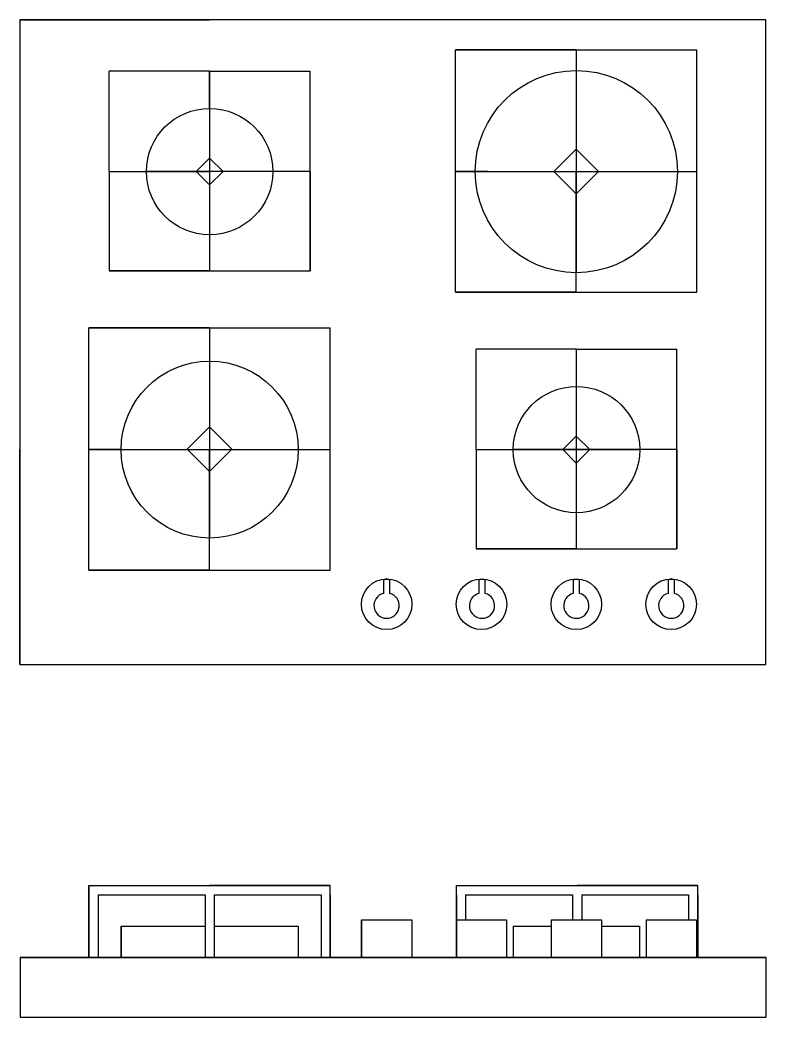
# Model space of a CAD drawing. Header units: millimetres. Extents: x -566 to 5878, y -1053 to 3177.
# Drawn here: x 3397.2 to 3456.2, y -685.3 to -606.4 of the extents above; entities that cross this region are included whole.
import ezdxf

# ---------------------------------------------------------------- set-up
doc = ezdxf.new("R2010")
doc.units = ezdxf.units.MM
doc.header["$MEASUREMENT"] = 0

msp = doc.modelspace()

# ---------------------------------------------------------------- linework, layer by layer
for p, q in [((3397.228, -606.437), (3412.228, -606.437)), ((3397.228, -606.437), (3397.228, -623.437)), ((3456.228, -606.437), (3441.228, -606.437)), ((3431.685, -627.98), (3431.685, -608.812)), ((3441.228, -608.812), (3431.685, -608.812)), ((3431.685, -608.812), (3450.771, -608.812)), ((3441.228, -608.812), (3441.228, -618.355)), ((3450.771, -627.98), (3450.771, -608.812)), ((3412.228, -610.497), (3404.288, -610.497)), ((3404.288, -618.437), (3404.288, -610.497)), ((3412.228, -613.437), (3412.228, -610.497)), ((3412.228, -610.497), (3412.228, -618.437)), ((3412.228, -610.497), (3420.168, -610.497)), ((3420.168, -626.292), (3420.168, -610.497)), ((3441.228, -610.437), (3441.228, -626.437)), ((3441.228, -611.437), (3441.228, -625.437)), ((3404.288, -618.437), (3412.228, -618.437)), ((3404.288, -618.437), (3404.288, -626.292)), ((3412.228, -618.437), (3407.228, -618.437)), ((3412.215, -618.352), (3412.215, -626.292)), ((3420.168, -618.437), (3412.228, -618.437)), ((3420.168, -618.437), (3420.168, -626.292)), ((3434.228, -618.437), (3431.685, -618.437)), ((3431.685, -618.437), (3450.771, -618.437)), ((3431.685, -618.437), (3441.228, -618.437)), ((3433.228, -618.437), (3449.228, -618.437)), ((3434.228, -618.437), (3448.228, -618.437)), ((3441.228, -627.98), (3441.228, -618.437)), ((3412.215, -626.292), (3404.288, -626.292)), ((3404.288, -626.292), (3420.168, -626.292)), ((3441.228, -627.98), (3431.685, -627.98)), ((3431.685, -627.98), (3450.771, -627.98)), ((3402.685, -649.98), (3402.685, -630.812)), ((3412.228, -630.812), (3402.685, -630.812)), ((3402.685, -630.812), (3421.771, -630.812)), ((3412.228, -630.812), (3412.228, -640.355)), ((3421.771, -649.98), (3421.771, -630.812)), ((3441.241, -632.497), (3433.301, -632.497)), ((3433.301, -640.437), (3433.301, -632.497)), ((3441.241, -635.437), (3441.241, -632.497)), ((3441.241, -632.497), (3449.18, -632.497)), ((3449.18, -648.292), (3449.18, -632.497)), ((3412.228, -633.437), (3412.228, -647.437)), ((3441.228, -635.437), (3441.228, -645.437)), ((3397.228, -657.437), (3397.228, -640.437)), ((3405.228, -640.437), (3402.685, -640.437)), ((3402.685, -640.437), (3421.771, -640.437)), ((3402.685, -640.437), (3412.228, -640.437)), ((3405.228, -640.437), (3419.228, -640.437)), ((3412.228, -649.98), (3412.228, -640.437)), ((3433.301, -640.437), (3441.241, -640.437)), ((3433.301, -640.437), (3433.301, -648.292)), ((3436.228, -640.437), (3446.228, -640.437)), ((3441.241, -640.437), (3436.241, -640.437)), ((3441.228, -640.352), (3441.228, -648.292)), ((3449.18, -640.437), (3441.241, -640.437)), ((3449.18, -640.437), (3449.18, -648.292)), ((3441.228, -648.292), (3433.301, -648.292)), ((3433.301, -648.292), (3449.18, -648.292)), ((3412.228, -649.98), (3402.685, -649.98)), ((3402.685, -649.98), (3421.771, -649.98)), ((3425.974, -650.797), (3425.974, -651.829)), ((3426.474, -651.829), (3426.474, -650.797)), ((3433.522, -650.804), (3433.522, -651.835)), ((3434.022, -651.835), (3434.022, -650.804)), ((3440.982, -650.803), (3440.982, -651.835)), ((3441.482, -651.835), (3441.482, -650.803)), ((3448.486, -650.798), (3448.486, -651.83)), ((3448.986, -651.83), (3448.986, -650.798)), ((3402.685, -680.641), (3402.685, -674.941)), ((3402.685, -674.941), (3421.771, -674.941)), ((3402.685, -674.941), (3402.685, -675.666)), ((3411.865, -674.941), (3412.591, -674.941)), ((3421.771, -674.941), (3412.228, -674.941)), ((3421.771, -680.641), (3421.771, -674.941)), ((3431.752, -680.641), (3431.752, -674.941)), ((3431.752, -674.941), (3450.838, -674.941)), ((3440.932, -674.941), (3441.658, -674.941)), ((3450.838, -674.941), (3441.295, -674.941)), ((3450.838, -674.941), (3441.295, -674.941)), ((3450.838, -680.641), (3450.838, -674.941)), ((3402.685, -675.666), (3402.685, -680.641)), ((3403.41, -675.666), (3411.865, -675.666)), ((3403.41, -675.666), (3403.41, -680.641)), ((3411.865, -675.666), (3411.865, -680.641)), ((3412.591, -675.666), (3421.045, -675.666)), ((3412.591, -675.666), (3412.591, -680.641)), ((3421.045, -675.666), (3421.045, -680.641)), ((3421.771, -675.666), (3421.771, -680.641)), ((3431.752, -675.666), (3431.752, -680.641)), ((3432.477, -675.666), (3440.932, -675.666)), ((3432.477, -675.666), (3432.477, -677.641)), ((3440.932, -675.666), (3440.932, -677.641)), ((3441.658, -675.666), (3450.112, -675.666)), ((3441.658, -675.666), (3441.658, -677.641)), ((3450.112, -675.666), (3450.112, -677.641)), ((3450.838, -675.666), (3450.838, -680.641)), ((3424.228, -677.641), (3424.228, -680.641)), ((3424.228, -680.641), (3424.228, -677.641)), ((3424.228, -677.641), (3428.228, -677.641)), ((3428.228, -677.641), (3428.228, -680.641)), ((3431.752, -677.641), (3431.752, -680.641)), ((3431.752, -677.641), (3435.696, -677.641)), ((3435.696, -677.641), (3435.696, -680.641)), ((3439.252, -677.641), (3439.252, -680.641)), ((3439.252, -677.641), (3443.228, -677.641)), ((3443.228, -677.641), (3443.228, -680.641)), ((3446.752, -677.641), (3446.752, -680.641)), ((3446.752, -677.641), (3450.728, -677.641)), ((3450.728, -677.641), (3450.728, -680.641)), ((3405.228, -678.141), (3405.228, -680.641)), ((3405.228, -680.641), (3405.228, -678.141)), ((3405.228, -678.141), (3411.865, -678.141)), ((3412.591, -678.141), (3419.228, -678.141)), ((3419.228, -678.141), (3419.228, -680.641)), ((3436.228, -678.141), (3436.228, -680.641)), ((3436.228, -678.141), (3439.252, -678.141)), ((3443.228, -678.141), (3446.228, -678.141)), ((3446.228, -678.141), (3446.228, -680.641)), ((3405.228, -680.641), (3402.685, -680.641)), ((3419.228, -680.641), (3421.771, -680.641))]:
    msp.add_line(p, q)
for points in [[(3397.228, -657.437), (3456.228, -657.437), (3456.228, -606.437), (3397.228, -606.437)], [(3441.226, -620.204), (3442.994, -618.437), (3441.226, -616.669), (3439.459, -618.437)], [(3412.228, -619.497), (3413.289, -618.437), (3412.228, -617.376), (3411.167, -618.437)], [(3412.228, -642.163), (3413.996, -640.396), (3412.228, -638.628), (3410.46, -640.396)], [(3441.228, -641.497), (3442.289, -640.437), (3441.228, -639.376), (3440.167, -640.437)], [(3456.233, -685.341), (3456.233, -680.641), (3397.233, -680.641), (3397.233, -685.341)]]:
    msp.add_lwpolyline(points, close=True)
msp.add_lwpolyline([(3397.233, -680.641), (3456.233, -680.641)])
for centre, radius in [((3441.228, -618.437), 8), ((3412.228, -618.437), 5), ((3412.228, -640.437), 7), ((3441.241, -640.437), 5), ((3426.228, -652.677), 2), ((3433.728, -652.677), 2), ((3441.228, -652.677), 2), ((3448.728, -652.677), 2)]:
    msp.add_circle(centre, radius)
for centre in [(3426.224, -652.781), (3433.772, -652.788), (3441.232, -652.787), (3448.736, -652.783)]:
    msp.add_arc(centre, 1, 104.47751, 75.52249)
for points in [[(3426.474, -650.797), (3426.474, -650.63), (3425.974, -650.63), (3425.974, -650.797)], [(3434.022, -650.804), (3434.022, -650.637), (3433.522, -650.637), (3433.522, -650.804)], [(3441.482, -650.803), (3441.482, -650.636), (3440.982, -650.636), (3440.982, -650.803)], [(3448.986, -650.798), (3448.986, -650.632), (3448.486, -650.632), (3448.486, -650.798)]]:
    msp.add_open_spline(points, degree=3)

doc.saveas('drawing.dxf')
